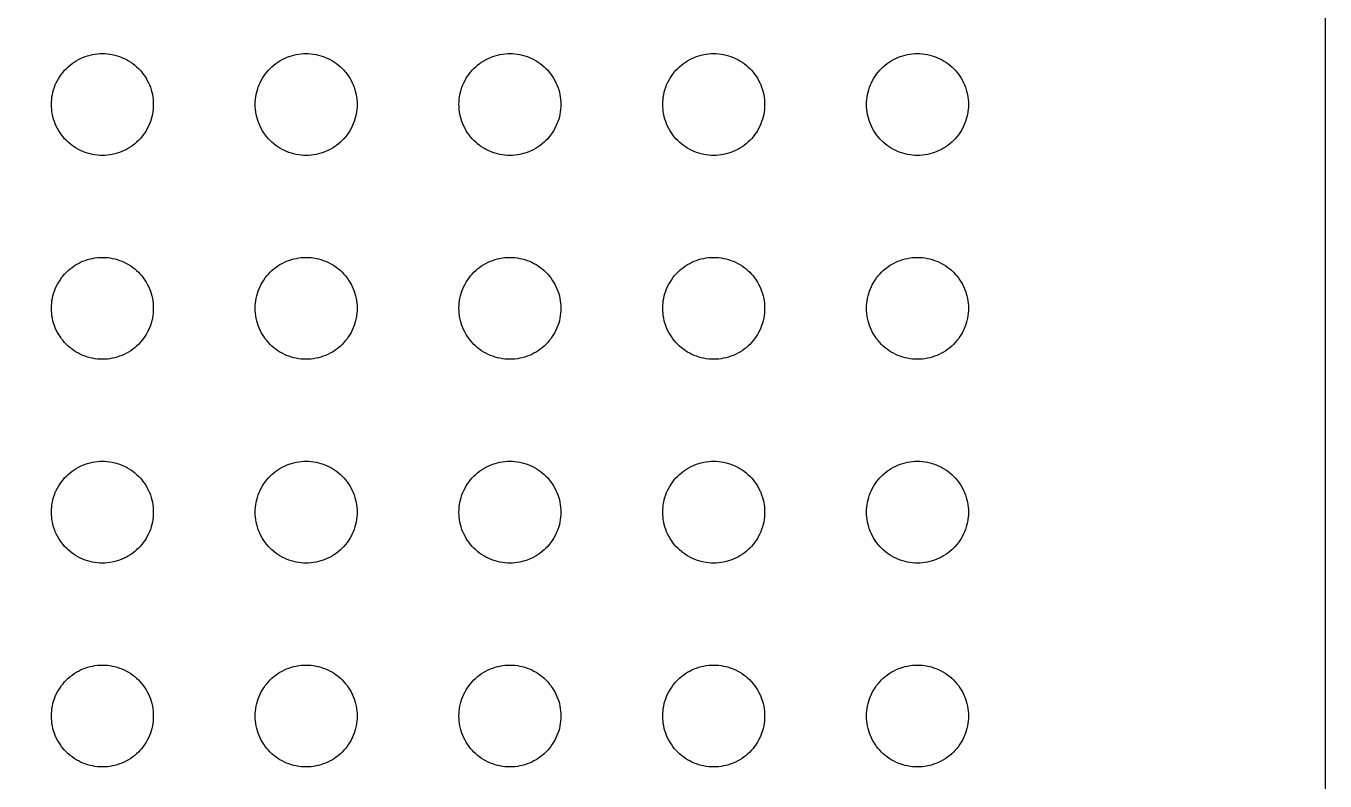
# Model space of a CAD drawing. Header units: millimetres. Extents: x 0 to 98, y 0 to 106.
# Drawn here: x 72.5 to 98, y 64.72 to 79.54 of the extents above; entities that cross this region are included whole.
import ezdxf

# ---------------------------------------------------------------- set-up
doc = ezdxf.new("R2010")
doc.units = ezdxf.units.MM
doc.layers.add('CUT', color=1, linetype='Continuous')
doc.layers.add('ENGRAVE', color=5, linetype='Continuous')

msp = doc.modelspace()

# ---------------------------------------------------------------- linework, layer by layer
at = {"layer": 'CUT'}
msp.add_lwpolyline([(4, 106), (94, 106), (94.3921, 105.9807), (94.7804, 105.9231), (95.1611, 105.8278), (95.5307, 105.6955), (95.8856, 105.5277), (96.2223, 105.3259), (96.5376, 105.092), (96.8284, 104.8284), (97.092, 104.5376), (97.3259, 104.2223), (97.5277, 103.8856), (97.6955, 103.5307), (97.8278, 103.1611), (97.9231, 102.7804), (97.9807, 102.3921), (98, 102), (98, 4)], dxfattribs=at)
at = {"layer": 'ENGRAVE'}
for points in [[(75, 78), (74.9988, 77.9509), (74.9952, 77.902), (74.9892, 77.8533), (74.9808, 77.8049), (74.97, 77.757), (74.9569, 77.7097), (74.9415, 77.6631), (74.9239, 77.6173), (74.904, 77.5724), (74.8819, 77.5286), (74.8577, 77.4859), (74.8315, 77.4444), (74.8032, 77.4043), (74.773, 77.3656), (74.741, 77.3284), (74.7071, 77.2929), (74.6716, 77.259), (74.6344, 77.227), (74.5957, 77.1968), (74.5556, 77.1685), (74.5141, 77.1423), (74.4714, 77.1181), (74.4276, 77.096), (74.3827, 77.0761), (74.3369, 77.0585), (74.2903, 77.0431), (74.243, 77.03), (74.1951, 77.0192), (74.1467, 77.0108), (74.098, 77.0048), (74.0491, 77.0012), (74, 77), (73.9509, 77.0012), (73.902, 77.0048), (73.8533, 77.0108), (73.8049, 77.0192), (73.757, 77.03), (73.7097, 77.0431), (73.6631, 77.0585), (73.6173, 77.0761), (73.5724, 77.096), (73.5286, 77.1181), (73.4859, 77.1423), (73.4444, 77.1685), (73.4043, 77.1968), (73.3656, 77.227), (73.3284, 77.259), (73.2929, 77.2929), (73.259, 77.3284), (73.227, 77.3656), (73.1968, 77.4043), (73.1685, 77.4444), (73.1423, 77.4859), (73.1181, 77.5286), (73.096, 77.5724), (73.0761, 77.6173), (73.0585, 77.6631), (73.0431, 77.7097), (73.03, 77.757), (73.0192, 77.8049), (73.0108, 77.8533), (73.0048, 77.902), (73.0012, 77.9509), (73, 78), (73.0012, 78.0491), (73.0048, 78.098), (73.0108, 78.1467), (73.0192, 78.1951), (73.03, 78.243), (73.0431, 78.2903), (73.0585, 78.3369), (73.0761, 78.3827), (73.096, 78.4276), (73.1181, 78.4714), (73.1423, 78.5141), (73.1685, 78.5556), (73.1968, 78.5957), (73.227, 78.6344), (73.259, 78.6716), (73.2929, 78.7071), (73.3284, 78.741), (73.3656, 78.773), (73.4043, 78.8032), (73.4444, 78.8315), (73.4859, 78.8577), (73.5286, 78.8819), (73.5724, 78.904), (73.6173, 78.9239), (73.6631, 78.9415), (73.7097, 78.9569), (73.757, 78.97), (73.8049, 78.9808), (73.8533, 78.9892), (73.902, 78.9952), (73.9509, 78.9988), (74, 79), (74.0491, 78.9988), (74.098, 78.9952), (74.1467, 78.9892), (74.1951, 78.9808), (74.243, 78.97), (74.2903, 78.9569), (74.3369, 78.9415), (74.3827, 78.9239), (74.4276, 78.904), (74.4714, 78.8819), (74.5141, 78.8577), (74.5556, 78.8315), (74.5957, 78.8032), (74.6344, 78.773), (74.6716, 78.741), (74.7071, 78.7071), (74.741, 78.6716), (74.773, 78.6344), (74.8032, 78.5957), (74.8315, 78.5556), (74.8577, 78.5141), (74.8819, 78.4714), (74.904, 78.4276), (74.9239, 78.3827), (74.9415, 78.3369), (74.9569, 78.2903), (74.97, 78.243), (74.9808, 78.1951), (74.9892, 78.1467), (74.9952, 78.098), (74.9988, 78.0491), (75, 78)], [(79, 78), (78.9988, 77.9509), (78.9952, 77.902), (78.9892, 77.8533), (78.9808, 77.8049), (78.97, 77.757), (78.9569, 77.7097), (78.9415, 77.6631), (78.9239, 77.6173), (78.904, 77.5724), (78.8819, 77.5286), (78.8577, 77.4859), (78.8315, 77.4444), (78.8032, 77.4043), (78.773, 77.3656), (78.741, 77.3284), (78.7071, 77.2929), (78.6716, 77.259), (78.6344, 77.227), (78.5957, 77.1968), (78.5556, 77.1685), (78.5141, 77.1423), (78.4714, 77.1181), (78.4276, 77.096), (78.3827, 77.0761), (78.3369, 77.0585), (78.2903, 77.0431), (78.243, 77.03), (78.1951, 77.0192), (78.1467, 77.0108), (78.098, 77.0048), (78.0491, 77.0012), (78, 77), (77.9509, 77.0012), (77.902, 77.0048), (77.8533, 77.0108), (77.8049, 77.0192), (77.757, 77.03), (77.7097, 77.0431), (77.6631, 77.0585), (77.6173, 77.0761), (77.5724, 77.096), (77.5286, 77.1181), (77.4859, 77.1423), (77.4444, 77.1685), (77.4043, 77.1968), (77.3656, 77.227), (77.3284, 77.259), (77.2929, 77.2929), (77.259, 77.3284), (77.227, 77.3656), (77.1968, 77.4043), (77.1685, 77.4444), (77.1423, 77.4859), (77.1181, 77.5286), (77.096, 77.5724), (77.0761, 77.6173), (77.0585, 77.6631), (77.0431, 77.7097), (77.03, 77.757), (77.0192, 77.8049), (77.0108, 77.8533), (77.0048, 77.902), (77.0012, 77.9509), (77, 78), (77.0012, 78.0491), (77.0048, 78.098), (77.0108, 78.1467), (77.0192, 78.1951), (77.03, 78.243), (77.0431, 78.2903), (77.0585, 78.3369), (77.0761, 78.3827), (77.096, 78.4276), (77.1181, 78.4714), (77.1423, 78.5141), (77.1685, 78.5556), (77.1968, 78.5957), (77.227, 78.6344), (77.259, 78.6716), (77.2929, 78.7071), (77.3284, 78.741), (77.3656, 78.773), (77.4043, 78.8032), (77.4444, 78.8315), (77.4859, 78.8577), (77.5286, 78.8819), (77.5724, 78.904), (77.6173, 78.9239), (77.6631, 78.9415), (77.7097, 78.9569), (77.757, 78.97), (77.8049, 78.9808), (77.8533, 78.9892), (77.902, 78.9952), (77.9509, 78.9988), (78, 79), (78.0491, 78.9988), (78.098, 78.9952), (78.1467, 78.9892), (78.1951, 78.9808), (78.243, 78.97), (78.2903, 78.9569), (78.3369, 78.9415), (78.3827, 78.9239), (78.4276, 78.904), (78.4714, 78.8819), (78.5141, 78.8577), (78.5556, 78.8315), (78.5957, 78.8032), (78.6344, 78.773), (78.6716, 78.741), (78.7071, 78.7071), (78.741, 78.6716), (78.773, 78.6344), (78.8032, 78.5957), (78.8315, 78.5556), (78.8577, 78.5141), (78.8819, 78.4714), (78.904, 78.4276), (78.9239, 78.3827), (78.9415, 78.3369), (78.9569, 78.2903), (78.97, 78.243), (78.9808, 78.1951), (78.9892, 78.1467), (78.9952, 78.098), (78.9988, 78.0491), (79, 78)], [(83, 78), (82.9988, 77.9509), (82.9952, 77.902), (82.9892, 77.8533), (82.9808, 77.8049), (82.97, 77.757), (82.9569, 77.7097), (82.9415, 77.6631), (82.9239, 77.6173), (82.904, 77.5724), (82.8819, 77.5286), (82.8577, 77.4859), (82.8315, 77.4444), (82.8032, 77.4043), (82.773, 77.3656), (82.741, 77.3284), (82.7071, 77.2929), (82.6716, 77.259), (82.6344, 77.227), (82.5957, 77.1968), (82.5556, 77.1685), (82.5141, 77.1423), (82.4714, 77.1181), (82.4276, 77.096), (82.3827, 77.0761), (82.3369, 77.0585), (82.2903, 77.0431), (82.243, 77.03), (82.1951, 77.0192), (82.1467, 77.0108), (82.098, 77.0048), (82.0491, 77.0012), (82, 77), (81.9509, 77.0012), (81.902, 77.0048), (81.8533, 77.0108), (81.8049, 77.0192), (81.757, 77.03), (81.7097, 77.0431), (81.6631, 77.0585), (81.6173, 77.0761), (81.5724, 77.096), (81.5286, 77.1181), (81.4859, 77.1423), (81.4444, 77.1685), (81.4043, 77.1968), (81.3656, 77.227), (81.3284, 77.259), (81.2929, 77.2929), (81.259, 77.3284), (81.227, 77.3656), (81.1968, 77.4043), (81.1685, 77.4444), (81.1423, 77.4859), (81.1181, 77.5286), (81.096, 77.5724), (81.0761, 77.6173), (81.0585, 77.6631), (81.0431, 77.7097), (81.03, 77.757), (81.0192, 77.8049), (81.0108, 77.8533), (81.0048, 77.902), (81.0012, 77.9509), (81, 78), (81.0012, 78.0491), (81.0048, 78.098), (81.0108, 78.1467), (81.0192, 78.1951), (81.03, 78.243), (81.0431, 78.2903), (81.0585, 78.3369), (81.0761, 78.3827), (81.096, 78.4276), (81.1181, 78.4714), (81.1423, 78.5141), (81.1685, 78.5556), (81.1968, 78.5957), (81.227, 78.6344), (81.259, 78.6716), (81.2929, 78.7071), (81.3284, 78.741), (81.3656, 78.773), (81.4043, 78.8032), (81.4444, 78.8315), (81.4859, 78.8577), (81.5286, 78.8819), (81.5724, 78.904), (81.6173, 78.9239), (81.6631, 78.9415), (81.7097, 78.9569), (81.757, 78.97), (81.8049, 78.9808), (81.8533, 78.9892), (81.902, 78.9952), (81.9509, 78.9988), (82, 79), (82.0491, 78.9988), (82.098, 78.9952), (82.1467, 78.9892), (82.1951, 78.9808), (82.243, 78.97), (82.2903, 78.9569), (82.3369, 78.9415), (82.3827, 78.9239), (82.4276, 78.904), (82.4714, 78.8819), (82.5141, 78.8577), (82.5556, 78.8315), (82.5957, 78.8032), (82.6344, 78.773), (82.6716, 78.741), (82.7071, 78.7071), (82.741, 78.6716), (82.773, 78.6344), (82.8032, 78.5957), (82.8315, 78.5556), (82.8577, 78.5141), (82.8819, 78.4714), (82.904, 78.4276), (82.9239, 78.3827), (82.9415, 78.3369), (82.9569, 78.2903), (82.97, 78.243), (82.9808, 78.1951), (82.9892, 78.1467), (82.9952, 78.098), (82.9988, 78.0491), (83, 78)], [(87, 78), (86.9988, 77.9509), (86.9952, 77.902), (86.9892, 77.8533), (86.9808, 77.8049), (86.97, 77.757), (86.9569, 77.7097), (86.9415, 77.6631), (86.9239, 77.6173), (86.904, 77.5724), (86.8819, 77.5286), (86.8577, 77.4859), (86.8315, 77.4444), (86.8032, 77.4043), (86.773, 77.3656), (86.741, 77.3284), (86.7071, 77.2929), (86.6716, 77.259), (86.6344, 77.227), (86.5957, 77.1968), (86.5556, 77.1685), (86.5141, 77.1423), (86.4714, 77.1181), (86.4276, 77.096), (86.3827, 77.0761), (86.3369, 77.0585), (86.2903, 77.0431), (86.243, 77.03), (86.1951, 77.0192), (86.1467, 77.0108), (86.098, 77.0048), (86.0491, 77.0012), (86, 77), (85.9509, 77.0012), (85.902, 77.0048), (85.8533, 77.0108), (85.8049, 77.0192), (85.757, 77.03), (85.7097, 77.0431), (85.6631, 77.0585), (85.6173, 77.0761), (85.5724, 77.096), (85.5286, 77.1181), (85.4859, 77.1423), (85.4444, 77.1685), (85.4043, 77.1968), (85.3656, 77.227), (85.3284, 77.259), (85.2929, 77.2929), (85.259, 77.3284), (85.227, 77.3656), (85.1968, 77.4043), (85.1685, 77.4444), (85.1423, 77.4859), (85.1181, 77.5286), (85.096, 77.5724), (85.0761, 77.6173), (85.0585, 77.6631), (85.0431, 77.7097), (85.03, 77.757), (85.0192, 77.8049), (85.0108, 77.8533), (85.0048, 77.902), (85.0012, 77.9509), (85, 78), (85.0012, 78.0491), (85.0048, 78.098), (85.0108, 78.1467), (85.0192, 78.1951), (85.03, 78.243), (85.0431, 78.2903), (85.0585, 78.3369), (85.0761, 78.3827), (85.096, 78.4276), (85.1181, 78.4714), (85.1423, 78.5141), (85.1685, 78.5556), (85.1968, 78.5957), (85.227, 78.6344), (85.259, 78.6716), (85.2929, 78.7071), (85.3284, 78.741), (85.3656, 78.773), (85.4043, 78.8032), (85.4444, 78.8315), (85.4859, 78.8577), (85.5286, 78.8819), (85.5724, 78.904), (85.6173, 78.9239), (85.6631, 78.9415), (85.7097, 78.9569), (85.757, 78.97), (85.8049, 78.9808), (85.8533, 78.9892), (85.902, 78.9952), (85.9509, 78.9988), (86, 79), (86.0491, 78.9988), (86.098, 78.9952), (86.1467, 78.9892), (86.1951, 78.9808), (86.243, 78.97), (86.2903, 78.9569), (86.3369, 78.9415), (86.3827, 78.9239), (86.4276, 78.904), (86.4714, 78.8819), (86.5141, 78.8577), (86.5556, 78.8315), (86.5957, 78.8032), (86.6344, 78.773), (86.6716, 78.741), (86.7071, 78.7071), (86.741, 78.6716), (86.773, 78.6344), (86.8032, 78.5957), (86.8315, 78.5556), (86.8577, 78.5141), (86.8819, 78.4714), (86.904, 78.4276), (86.9239, 78.3827), (86.9415, 78.3369), (86.9569, 78.2903), (86.97, 78.243), (86.9808, 78.1951), (86.9892, 78.1467), (86.9952, 78.098), (86.9988, 78.0491), (87, 78)], [(91, 78), (90.9988, 77.9509), (90.9952, 77.902), (90.9892, 77.8533), (90.9808, 77.8049), (90.97, 77.757), (90.9569, 77.7097), (90.9415, 77.6631), (90.9239, 77.6173), (90.904, 77.5724), (90.8819, 77.5286), (90.8577, 77.4859), (90.8315, 77.4444), (90.8032, 77.4043), (90.773, 77.3656), (90.741, 77.3284), (90.7071, 77.2929), (90.6716, 77.259), (90.6344, 77.227), (90.5957, 77.1968), (90.5556, 77.1685), (90.5141, 77.1423), (90.4714, 77.1181), (90.4276, 77.096), (90.3827, 77.0761), (90.3369, 77.0585), (90.2903, 77.0431), (90.243, 77.03), (90.1951, 77.0192), (90.1467, 77.0108), (90.098, 77.0048), (90.0491, 77.0012), (90, 77), (89.9509, 77.0012), (89.902, 77.0048), (89.8533, 77.0108), (89.8049, 77.0192), (89.757, 77.03), (89.7097, 77.0431), (89.6631, 77.0585), (89.6173, 77.0761), (89.5724, 77.096), (89.5286, 77.1181), (89.4859, 77.1423), (89.4444, 77.1685), (89.4043, 77.1968), (89.3656, 77.227), (89.3284, 77.259), (89.2929, 77.2929), (89.259, 77.3284), (89.227, 77.3656), (89.1968, 77.4043), (89.1685, 77.4444), (89.1423, 77.4859), (89.1181, 77.5286), (89.096, 77.5724), (89.0761, 77.6173), (89.0585, 77.6631), (89.0431, 77.7097), (89.03, 77.757), (89.0192, 77.8049), (89.0108, 77.8533), (89.0048, 77.902), (89.0012, 77.9509), (89, 78), (89.0012, 78.0491), (89.0048, 78.098), (89.0108, 78.1467), (89.0192, 78.1951), (89.03, 78.243), (89.0431, 78.2903), (89.0585, 78.3369), (89.0761, 78.3827), (89.096, 78.4276), (89.1181, 78.4714), (89.1423, 78.5141), (89.1685, 78.5556), (89.1968, 78.5957), (89.227, 78.6344), (89.259, 78.6716), (89.2929, 78.7071), (89.3284, 78.741), (89.3656, 78.773), (89.4043, 78.8032), (89.4444, 78.8315), (89.4859, 78.8577), (89.5286, 78.8819), (89.5724, 78.904), (89.6173, 78.9239), (89.6631, 78.9415), (89.7097, 78.9569), (89.757, 78.97), (89.8049, 78.9808), (89.8533, 78.9892), (89.902, 78.9952), (89.9509, 78.9988), (90, 79), (90.0491, 78.9988), (90.098, 78.9952), (90.1467, 78.9892), (90.1951, 78.9808), (90.243, 78.97), (90.2903, 78.9569), (90.3369, 78.9415), (90.3827, 78.9239), (90.4276, 78.904), (90.4714, 78.8819), (90.5141, 78.8577), (90.5556, 78.8315), (90.5957, 78.8032), (90.6344, 78.773), (90.6716, 78.741), (90.7071, 78.7071), (90.741, 78.6716), (90.773, 78.6344), (90.8032, 78.5957), (90.8315, 78.5556), (90.8577, 78.5141), (90.8819, 78.4714), (90.904, 78.4276), (90.9239, 78.3827), (90.9415, 78.3369), (90.9569, 78.2903), (90.97, 78.243), (90.9808, 78.1951), (90.9892, 78.1467), (90.9952, 78.098), (90.9988, 78.0491), (91, 78)], [(75, 74), (74.9988, 73.9509), (74.9952, 73.902), (74.9892, 73.8533), (74.9808, 73.8049), (74.97, 73.757), (74.9569, 73.7097), (74.9415, 73.6631), (74.9239, 73.6173), (74.904, 73.5724), (74.8819, 73.5286), (74.8577, 73.4859), (74.8315, 73.4444), (74.8032, 73.4043), (74.773, 73.3656), (74.741, 73.3284), (74.7071, 73.2929), (74.6716, 73.259), (74.6344, 73.227), (74.5957, 73.1968), (74.5556, 73.1685), (74.5141, 73.1423), (74.4714, 73.1181), (74.4276, 73.096), (74.3827, 73.0761), (74.3369, 73.0585), (74.2903, 73.0431), (74.243, 73.03), (74.1951, 73.0192), (74.1467, 73.0108), (74.098, 73.0048), (74.0491, 73.0012), (74, 73), (73.9509, 73.0012), (73.902, 73.0048), (73.8533, 73.0108), (73.8049, 73.0192), (73.757, 73.03), (73.7097, 73.0431), (73.6631, 73.0585), (73.6173, 73.0761), (73.5724, 73.096), (73.5286, 73.1181), (73.4859, 73.1423), (73.4444, 73.1685), (73.4043, 73.1968), (73.3656, 73.227), (73.3284, 73.259), (73.2929, 73.2929), (73.259, 73.3284), (73.227, 73.3656), (73.1968, 73.4043), (73.1685, 73.4444), (73.1423, 73.4859), (73.1181, 73.5286), (73.096, 73.5724), (73.0761, 73.6173), (73.0585, 73.6631), (73.0431, 73.7097), (73.03, 73.757), (73.0192, 73.8049), (73.0108, 73.8533), (73.0048, 73.902), (73.0012, 73.9509), (73, 74), (73.0012, 74.0491), (73.0048, 74.098), (73.0108, 74.1467), (73.0192, 74.1951), (73.03, 74.243), (73.0431, 74.2903), (73.0585, 74.3369), (73.0761, 74.3827), (73.096, 74.4276), (73.1181, 74.4714), (73.1423, 74.5141), (73.1685, 74.5556), (73.1968, 74.5957), (73.227, 74.6344), (73.259, 74.6716), (73.2929, 74.7071), (73.3284, 74.741), (73.3656, 74.773), (73.4043, 74.8032), (73.4444, 74.8315), (73.4859, 74.8577), (73.5286, 74.8819), (73.5724, 74.904), (73.6173, 74.9239), (73.6631, 74.9415), (73.7097, 74.9569), (73.757, 74.97), (73.8049, 74.9808), (73.8533, 74.9892), (73.902, 74.9952), (73.9509, 74.9988), (74, 75), (74.0491, 74.9988), (74.098, 74.9952), (74.1467, 74.9892), (74.1951, 74.9808), (74.243, 74.97), (74.2903, 74.9569), (74.3369, 74.9415), (74.3827, 74.9239), (74.4276, 74.904), (74.4714, 74.8819), (74.5141, 74.8577), (74.5556, 74.8315), (74.5957, 74.8032), (74.6344, 74.773), (74.6716, 74.741), (74.7071, 74.7071), (74.741, 74.6716), (74.773, 74.6344), (74.8032, 74.5957), (74.8315, 74.5556), (74.8577, 74.5141), (74.8819, 74.4714), (74.904, 74.4276), (74.9239, 74.3827), (74.9415, 74.3369), (74.9569, 74.2903), (74.97, 74.243), (74.9808, 74.1951), (74.9892, 74.1467), (74.9952, 74.098), (74.9988, 74.0491), (75, 74)], [(79, 74), (78.9988, 73.9509), (78.9952, 73.902), (78.9892, 73.8533), (78.9808, 73.8049), (78.97, 73.757), (78.9569, 73.7097), (78.9415, 73.6631), (78.9239, 73.6173), (78.904, 73.5724), (78.8819, 73.5286), (78.8577, 73.4859), (78.8315, 73.4444), (78.8032, 73.4043), (78.773, 73.3656), (78.741, 73.3284), (78.7071, 73.2929), (78.6716, 73.259), (78.6344, 73.227), (78.5957, 73.1968), (78.5556, 73.1685), (78.5141, 73.1423), (78.4714, 73.1181), (78.4276, 73.096), (78.3827, 73.0761), (78.3369, 73.0585), (78.2903, 73.0431), (78.243, 73.03), (78.1951, 73.0192), (78.1467, 73.0108), (78.098, 73.0048), (78.0491, 73.0012), (78, 73), (77.9509, 73.0012), (77.902, 73.0048), (77.8533, 73.0108), (77.8049, 73.0192), (77.757, 73.03), (77.7097, 73.0431), (77.6631, 73.0585), (77.6173, 73.0761), (77.5724, 73.096), (77.5286, 73.1181), (77.4859, 73.1423), (77.4444, 73.1685), (77.4043, 73.1968), (77.3656, 73.227), (77.3284, 73.259), (77.2929, 73.2929), (77.259, 73.3284), (77.227, 73.3656), (77.1968, 73.4043), (77.1685, 73.4444), (77.1423, 73.4859), (77.1181, 73.5286), (77.096, 73.5724), (77.0761, 73.6173), (77.0585, 73.6631), (77.0431, 73.7097), (77.03, 73.757), (77.0192, 73.8049), (77.0108, 73.8533), (77.0048, 73.902), (77.0012, 73.9509), (77, 74), (77.0012, 74.0491), (77.0048, 74.098), (77.0108, 74.1467), (77.0192, 74.1951), (77.03, 74.243), (77.0431, 74.2903), (77.0585, 74.3369), (77.0761, 74.3827), (77.096, 74.4276), (77.1181, 74.4714), (77.1423, 74.5141), (77.1685, 74.5556), (77.1968, 74.5957), (77.227, 74.6344), (77.259, 74.6716), (77.2929, 74.7071), (77.3284, 74.741), (77.3656, 74.773), (77.4043, 74.8032), (77.4444, 74.8315), (77.4859, 74.8577), (77.5286, 74.8819), (77.5724, 74.904), (77.6173, 74.9239), (77.6631, 74.9415), (77.7097, 74.9569), (77.757, 74.97), (77.8049, 74.9808), (77.8533, 74.9892), (77.902, 74.9952), (77.9509, 74.9988), (78, 75), (78.0491, 74.9988), (78.098, 74.9952), (78.1467, 74.9892), (78.1951, 74.9808), (78.243, 74.97), (78.2903, 74.9569), (78.3369, 74.9415), (78.3827, 74.9239), (78.4276, 74.904), (78.4714, 74.8819), (78.5141, 74.8577), (78.5556, 74.8315), (78.5957, 74.8032), (78.6344, 74.773), (78.6716, 74.741), (78.7071, 74.7071), (78.741, 74.6716), (78.773, 74.6344), (78.8032, 74.5957), (78.8315, 74.5556), (78.8577, 74.5141), (78.8819, 74.4714), (78.904, 74.4276), (78.9239, 74.3827), (78.9415, 74.3369), (78.9569, 74.2903), (78.97, 74.243), (78.9808, 74.1951), (78.9892, 74.1467), (78.9952, 74.098), (78.9988, 74.0491), (79, 74)], [(83, 74), (82.9988, 73.9509), (82.9952, 73.902), (82.9892, 73.8533), (82.9808, 73.8049), (82.97, 73.757), (82.9569, 73.7097), (82.9415, 73.6631), (82.9239, 73.6173), (82.904, 73.5724), (82.8819, 73.5286), (82.8577, 73.4859), (82.8315, 73.4444), (82.8032, 73.4043), (82.773, 73.3656), (82.741, 73.3284), (82.7071, 73.2929), (82.6716, 73.259), (82.6344, 73.227), (82.5957, 73.1968), (82.5556, 73.1685), (82.5141, 73.1423), (82.4714, 73.1181), (82.4276, 73.096), (82.3827, 73.0761), (82.3369, 73.0585), (82.2903, 73.0431), (82.243, 73.03), (82.1951, 73.0192), (82.1467, 73.0108), (82.098, 73.0048), (82.0491, 73.0012), (82, 73), (81.9509, 73.0012), (81.902, 73.0048), (81.8533, 73.0108), (81.8049, 73.0192), (81.757, 73.03), (81.7097, 73.0431), (81.6631, 73.0585), (81.6173, 73.0761), (81.5724, 73.096), (81.5286, 73.1181), (81.4859, 73.1423), (81.4444, 73.1685), (81.4043, 73.1968), (81.3656, 73.227), (81.3284, 73.259), (81.2929, 73.2929), (81.259, 73.3284), (81.227, 73.3656), (81.1968, 73.4043), (81.1685, 73.4444), (81.1423, 73.4859), (81.1181, 73.5286), (81.096, 73.5724), (81.0761, 73.6173), (81.0585, 73.6631), (81.0431, 73.7097), (81.03, 73.757), (81.0192, 73.8049), (81.0108, 73.8533), (81.0048, 73.902), (81.0012, 73.9509), (81, 74), (81.0012, 74.0491), (81.0048, 74.098), (81.0108, 74.1467), (81.0192, 74.1951), (81.03, 74.243), (81.0431, 74.2903), (81.0585, 74.3369), (81.0761, 74.3827), (81.096, 74.4276), (81.1181, 74.4714), (81.1423, 74.5141), (81.1685, 74.5556), (81.1968, 74.5957), (81.227, 74.6344), (81.259, 74.6716), (81.2929, 74.7071), (81.3284, 74.741), (81.3656, 74.773), (81.4043, 74.8032), (81.4444, 74.8315), (81.4859, 74.8577), (81.5286, 74.8819), (81.5724, 74.904), (81.6173, 74.9239), (81.6631, 74.9415), (81.7097, 74.9569), (81.757, 74.97), (81.8049, 74.9808), (81.8533, 74.9892), (81.902, 74.9952), (81.9509, 74.9988), (82, 75), (82.0491, 74.9988), (82.098, 74.9952), (82.1467, 74.9892), (82.1951, 74.9808), (82.243, 74.97), (82.2903, 74.9569), (82.3369, 74.9415), (82.3827, 74.9239), (82.4276, 74.904), (82.4714, 74.8819), (82.5141, 74.8577), (82.5556, 74.8315), (82.5957, 74.8032), (82.6344, 74.773), (82.6716, 74.741), (82.7071, 74.7071), (82.741, 74.6716), (82.773, 74.6344), (82.8032, 74.5957), (82.8315, 74.5556), (82.8577, 74.5141), (82.8819, 74.4714), (82.904, 74.4276), (82.9239, 74.3827), (82.9415, 74.3369), (82.9569, 74.2903), (82.97, 74.243), (82.9808, 74.1951), (82.9892, 74.1467), (82.9952, 74.098), (82.9988, 74.0491), (83, 74)], [(87, 74), (86.9988, 73.9509), (86.9952, 73.902), (86.9892, 73.8533), (86.9808, 73.8049), (86.97, 73.757), (86.9569, 73.7097), (86.9415, 73.6631), (86.9239, 73.6173), (86.904, 73.5724), (86.8819, 73.5286), (86.8577, 73.4859), (86.8315, 73.4444), (86.8032, 73.4043), (86.773, 73.3656), (86.741, 73.3284), (86.7071, 73.2929), (86.6716, 73.259), (86.6344, 73.227), (86.5957, 73.1968), (86.5556, 73.1685), (86.5141, 73.1423), (86.4714, 73.1181), (86.4276, 73.096), (86.3827, 73.0761), (86.3369, 73.0585), (86.2903, 73.0431), (86.243, 73.03), (86.1951, 73.0192), (86.1467, 73.0108), (86.098, 73.0048), (86.0491, 73.0012), (86, 73), (85.9509, 73.0012), (85.902, 73.0048), (85.8533, 73.0108), (85.8049, 73.0192), (85.757, 73.03), (85.7097, 73.0431), (85.6631, 73.0585), (85.6173, 73.0761), (85.5724, 73.096), (85.5286, 73.1181), (85.4859, 73.1423), (85.4444, 73.1685), (85.4043, 73.1968), (85.3656, 73.227), (85.3284, 73.259), (85.2929, 73.2929), (85.259, 73.3284), (85.227, 73.3656), (85.1968, 73.4043), (85.1685, 73.4444), (85.1423, 73.4859), (85.1181, 73.5286), (85.096, 73.5724), (85.0761, 73.6173), (85.0585, 73.6631), (85.0431, 73.7097), (85.03, 73.757), (85.0192, 73.8049), (85.0108, 73.8533), (85.0048, 73.902), (85.0012, 73.9509), (85, 74), (85.0012, 74.0491), (85.0048, 74.098), (85.0108, 74.1467), (85.0192, 74.1951), (85.03, 74.243), (85.0431, 74.2903), (85.0585, 74.3369), (85.0761, 74.3827), (85.096, 74.4276), (85.1181, 74.4714), (85.1423, 74.5141), (85.1685, 74.5556), (85.1968, 74.5957), (85.227, 74.6344), (85.259, 74.6716), (85.2929, 74.7071), (85.3284, 74.741), (85.3656, 74.773), (85.4043, 74.8032), (85.4444, 74.8315), (85.4859, 74.8577), (85.5286, 74.8819), (85.5724, 74.904), (85.6173, 74.9239), (85.6631, 74.9415), (85.7097, 74.9569), (85.757, 74.97), (85.8049, 74.9808), (85.8533, 74.9892), (85.902, 74.9952), (85.9509, 74.9988), (86, 75), (86.0491, 74.9988), (86.098, 74.9952), (86.1467, 74.9892), (86.1951, 74.9808), (86.243, 74.97), (86.2903, 74.9569), (86.3369, 74.9415), (86.3827, 74.9239), (86.4276, 74.904), (86.4714, 74.8819), (86.5141, 74.8577), (86.5556, 74.8315), (86.5957, 74.8032), (86.6344, 74.773), (86.6716, 74.741), (86.7071, 74.7071), (86.741, 74.6716), (86.773, 74.6344), (86.8032, 74.5957), (86.8315, 74.5556), (86.8577, 74.5141), (86.8819, 74.4714), (86.904, 74.4276), (86.9239, 74.3827), (86.9415, 74.3369), (86.9569, 74.2903), (86.97, 74.243), (86.9808, 74.1951), (86.9892, 74.1467), (86.9952, 74.098), (86.9988, 74.0491), (87, 74)], [(91, 74), (90.9988, 73.9509), (90.9952, 73.902), (90.9892, 73.8533), (90.9808, 73.8049), (90.97, 73.757), (90.9569, 73.7097), (90.9415, 73.6631), (90.9239, 73.6173), (90.904, 73.5724), (90.8819, 73.5286), (90.8577, 73.4859), (90.8315, 73.4444), (90.8032, 73.4043), (90.773, 73.3656), (90.741, 73.3284), (90.7071, 73.2929), (90.6716, 73.259), (90.6344, 73.227), (90.5957, 73.1968), (90.5556, 73.1685), (90.5141, 73.1423), (90.4714, 73.1181), (90.4276, 73.096), (90.3827, 73.0761), (90.3369, 73.0585), (90.2903, 73.0431), (90.243, 73.03), (90.1951, 73.0192), (90.1467, 73.0108), (90.098, 73.0048), (90.0491, 73.0012), (90, 73), (89.9509, 73.0012), (89.902, 73.0048), (89.8533, 73.0108), (89.8049, 73.0192), (89.757, 73.03), (89.7097, 73.0431), (89.6631, 73.0585), (89.6173, 73.0761), (89.5724, 73.096), (89.5286, 73.1181), (89.4859, 73.1423), (89.4444, 73.1685), (89.4043, 73.1968), (89.3656, 73.227), (89.3284, 73.259), (89.2929, 73.2929), (89.259, 73.3284), (89.227, 73.3656), (89.1968, 73.4043), (89.1685, 73.4444), (89.1423, 73.4859), (89.1181, 73.5286), (89.096, 73.5724), (89.0761, 73.6173), (89.0585, 73.6631), (89.0431, 73.7097), (89.03, 73.757), (89.0192, 73.8049), (89.0108, 73.8533), (89.0048, 73.902), (89.0012, 73.9509), (89, 74), (89.0012, 74.0491), (89.0048, 74.098), (89.0108, 74.1467), (89.0192, 74.1951), (89.03, 74.243), (89.0431, 74.2903), (89.0585, 74.3369), (89.0761, 74.3827), (89.096, 74.4276), (89.1181, 74.4714), (89.1423, 74.5141), (89.1685, 74.5556), (89.1968, 74.5957), (89.227, 74.6344), (89.259, 74.6716), (89.2929, 74.7071), (89.3284, 74.741), (89.3656, 74.773), (89.4043, 74.8032), (89.4444, 74.8315), (89.4859, 74.8577), (89.5286, 74.8819), (89.5724, 74.904), (89.6173, 74.9239), (89.6631, 74.9415), (89.7097, 74.9569), (89.757, 74.97), (89.8049, 74.9808), (89.8533, 74.9892), (89.902, 74.9952), (89.9509, 74.9988), (90, 75), (90.0491, 74.9988), (90.098, 74.9952), (90.1467, 74.9892), (90.1951, 74.9808), (90.243, 74.97), (90.2903, 74.9569), (90.3369, 74.9415), (90.3827, 74.9239), (90.4276, 74.904), (90.4714, 74.8819), (90.5141, 74.8577), (90.5556, 74.8315), (90.5957, 74.8032), (90.6344, 74.773), (90.6716, 74.741), (90.7071, 74.7071), (90.741, 74.6716), (90.773, 74.6344), (90.8032, 74.5957), (90.8315, 74.5556), (90.8577, 74.5141), (90.8819, 74.4714), (90.904, 74.4276), (90.9239, 74.3827), (90.9415, 74.3369), (90.9569, 74.2903), (90.97, 74.243), (90.9808, 74.1951), (90.9892, 74.1467), (90.9952, 74.098), (90.9988, 74.0491), (91, 74)], [(75, 70), (74.9988, 69.9509), (74.9952, 69.902), (74.9892, 69.8533), (74.9808, 69.8049), (74.97, 69.757), (74.9569, 69.7097), (74.9415, 69.6631), (74.9239, 69.6173), (74.904, 69.5724), (74.8819, 69.5286), (74.8577, 69.4859), (74.8315, 69.4444), (74.8032, 69.4043), (74.773, 69.3656), (74.741, 69.3284), (74.7071, 69.2929), (74.6716, 69.259), (74.6344, 69.227), (74.5957, 69.1968), (74.5556, 69.1685), (74.5141, 69.1423), (74.4714, 69.1181), (74.4276, 69.096), (74.3827, 69.0761), (74.3369, 69.0585), (74.2903, 69.0431), (74.243, 69.03), (74.1951, 69.0192), (74.1467, 69.0108), (74.098, 69.0048), (74.0491, 69.0012), (74, 69), (73.9509, 69.0012), (73.902, 69.0048), (73.8533, 69.0108), (73.8049, 69.0192), (73.757, 69.03), (73.7097, 69.0431), (73.6631, 69.0585), (73.6173, 69.0761), (73.5724, 69.096), (73.5286, 69.1181), (73.4859, 69.1423), (73.4444, 69.1685), (73.4043, 69.1968), (73.3656, 69.227), (73.3284, 69.259), (73.2929, 69.2929), (73.259, 69.3284), (73.227, 69.3656), (73.1968, 69.4043), (73.1685, 69.4444), (73.1423, 69.4859), (73.1181, 69.5286), (73.096, 69.5724), (73.0761, 69.6173), (73.0585, 69.6631), (73.0431, 69.7097), (73.03, 69.757), (73.0192, 69.8049), (73.0108, 69.8533), (73.0048, 69.902), (73.0012, 69.9509), (73, 70), (73.0012, 70.0491), (73.0048, 70.098), (73.0108, 70.1467), (73.0192, 70.1951), (73.03, 70.243), (73.0431, 70.2903), (73.0585, 70.3369), (73.0761, 70.3827), (73.096, 70.4276), (73.1181, 70.4714), (73.1423, 70.5141), (73.1685, 70.5556), (73.1968, 70.5957), (73.227, 70.6344), (73.259, 70.6716), (73.2929, 70.7071), (73.3284, 70.741), (73.3656, 70.773), (73.4043, 70.8032), (73.4444, 70.8315), (73.4859, 70.8577), (73.5286, 70.8819), (73.5724, 70.904), (73.6173, 70.9239), (73.6631, 70.9415), (73.7097, 70.9569), (73.757, 70.97), (73.8049, 70.9808), (73.8533, 70.9892), (73.902, 70.9952), (73.9509, 70.9988), (74, 71), (74.0491, 70.9988), (74.098, 70.9952), (74.1467, 70.9892), (74.1951, 70.9808), (74.243, 70.97), (74.2903, 70.9569), (74.3369, 70.9415), (74.3827, 70.9239), (74.4276, 70.904), (74.4714, 70.8819), (74.5141, 70.8577), (74.5556, 70.8315), (74.5957, 70.8032), (74.6344, 70.773), (74.6716, 70.741), (74.7071, 70.7071), (74.741, 70.6716), (74.773, 70.6344), (74.8032, 70.5957), (74.8315, 70.5556), (74.8577, 70.5141), (74.8819, 70.4714), (74.904, 70.4276), (74.9239, 70.3827), (74.9415, 70.3369), (74.9569, 70.2903), (74.97, 70.243), (74.9808, 70.1951), (74.9892, 70.1467), (74.9952, 70.098), (74.9988, 70.0491), (75, 70)], [(79, 70), (78.9988, 69.9509), (78.9952, 69.902), (78.9892, 69.8533), (78.9808, 69.8049), (78.97, 69.757), (78.9569, 69.7097), (78.9415, 69.6631), (78.9239, 69.6173), (78.904, 69.5724), (78.8819, 69.5286), (78.8577, 69.4859), (78.8315, 69.4444), (78.8032, 69.4043), (78.773, 69.3656), (78.741, 69.3284), (78.7071, 69.2929), (78.6716, 69.259), (78.6344, 69.227), (78.5957, 69.1968), (78.5556, 69.1685), (78.5141, 69.1423), (78.4714, 69.1181), (78.4276, 69.096), (78.3827, 69.0761), (78.3369, 69.0585), (78.2903, 69.0431), (78.243, 69.03), (78.1951, 69.0192), (78.1467, 69.0108), (78.098, 69.0048), (78.0491, 69.0012), (78, 69), (77.9509, 69.0012), (77.902, 69.0048), (77.8533, 69.0108), (77.8049, 69.0192), (77.757, 69.03), (77.7097, 69.0431), (77.6631, 69.0585), (77.6173, 69.0761), (77.5724, 69.096), (77.5286, 69.1181), (77.4859, 69.1423), (77.4444, 69.1685), (77.4043, 69.1968), (77.3656, 69.227), (77.3284, 69.259), (77.2929, 69.2929), (77.259, 69.3284), (77.227, 69.3656), (77.1968, 69.4043), (77.1685, 69.4444), (77.1423, 69.4859), (77.1181, 69.5286), (77.096, 69.5724), (77.0761, 69.6173), (77.0585, 69.6631), (77.0431, 69.7097), (77.03, 69.757), (77.0192, 69.8049), (77.0108, 69.8533), (77.0048, 69.902), (77.0012, 69.9509), (77, 70), (77.0012, 70.0491), (77.0048, 70.098), (77.0108, 70.1467), (77.0192, 70.1951), (77.03, 70.243), (77.0431, 70.2903), (77.0585, 70.3369), (77.0761, 70.3827), (77.096, 70.4276), (77.1181, 70.4714), (77.1423, 70.5141), (77.1685, 70.5556), (77.1968, 70.5957), (77.227, 70.6344), (77.259, 70.6716), (77.2929, 70.7071), (77.3284, 70.741), (77.3656, 70.773), (77.4043, 70.8032), (77.4444, 70.8315), (77.4859, 70.8577), (77.5286, 70.8819), (77.5724, 70.904), (77.6173, 70.9239), (77.6631, 70.9415), (77.7097, 70.9569), (77.757, 70.97), (77.8049, 70.9808), (77.8533, 70.9892), (77.902, 70.9952), (77.9509, 70.9988), (78, 71), (78.0491, 70.9988), (78.098, 70.9952), (78.1467, 70.9892), (78.1951, 70.9808), (78.243, 70.97), (78.2903, 70.9569), (78.3369, 70.9415), (78.3827, 70.9239), (78.4276, 70.904), (78.4714, 70.8819), (78.5141, 70.8577), (78.5556, 70.8315), (78.5957, 70.8032), (78.6344, 70.773), (78.6716, 70.741), (78.7071, 70.7071), (78.741, 70.6716), (78.773, 70.6344), (78.8032, 70.5957), (78.8315, 70.5556), (78.8577, 70.5141), (78.8819, 70.4714), (78.904, 70.4276), (78.9239, 70.3827), (78.9415, 70.3369), (78.9569, 70.2903), (78.97, 70.243), (78.9808, 70.1951), (78.9892, 70.1467), (78.9952, 70.098), (78.9988, 70.0491), (79, 70)], [(83, 70), (82.9988, 69.9509), (82.9952, 69.902), (82.9892, 69.8533), (82.9808, 69.8049), (82.97, 69.757), (82.9569, 69.7097), (82.9415, 69.6631), (82.9239, 69.6173), (82.904, 69.5724), (82.8819, 69.5286), (82.8577, 69.4859), (82.8315, 69.4444), (82.8032, 69.4043), (82.773, 69.3656), (82.741, 69.3284), (82.7071, 69.2929), (82.6716, 69.259), (82.6344, 69.227), (82.5957, 69.1968), (82.5556, 69.1685), (82.5141, 69.1423), (82.4714, 69.1181), (82.4276, 69.096), (82.3827, 69.0761), (82.3369, 69.0585), (82.2903, 69.0431), (82.243, 69.03), (82.1951, 69.0192), (82.1467, 69.0108), (82.098, 69.0048), (82.0491, 69.0012), (82, 69), (81.9509, 69.0012), (81.902, 69.0048), (81.8533, 69.0108), (81.8049, 69.0192), (81.757, 69.03), (81.7097, 69.0431), (81.6631, 69.0585), (81.6173, 69.0761), (81.5724, 69.096), (81.5286, 69.1181), (81.4859, 69.1423), (81.4444, 69.1685), (81.4043, 69.1968), (81.3656, 69.227), (81.3284, 69.259), (81.2929, 69.2929), (81.259, 69.3284), (81.227, 69.3656), (81.1968, 69.4043), (81.1685, 69.4444), (81.1423, 69.4859), (81.1181, 69.5286), (81.096, 69.5724), (81.0761, 69.6173), (81.0585, 69.6631), (81.0431, 69.7097), (81.03, 69.757), (81.0192, 69.8049), (81.0108, 69.8533), (81.0048, 69.902), (81.0012, 69.9509), (81, 70), (81.0012, 70.0491), (81.0048, 70.098), (81.0108, 70.1467), (81.0192, 70.1951), (81.03, 70.243), (81.0431, 70.2903), (81.0585, 70.3369), (81.0761, 70.3827), (81.096, 70.4276), (81.1181, 70.4714), (81.1423, 70.5141), (81.1685, 70.5556), (81.1968, 70.5957), (81.227, 70.6344), (81.259, 70.6716), (81.2929, 70.7071), (81.3284, 70.741), (81.3656, 70.773), (81.4043, 70.8032), (81.4444, 70.8315), (81.4859, 70.8577), (81.5286, 70.8819), (81.5724, 70.904), (81.6173, 70.9239), (81.6631, 70.9415), (81.7097, 70.9569), (81.757, 70.97), (81.8049, 70.9808), (81.8533, 70.9892), (81.902, 70.9952), (81.9509, 70.9988), (82, 71), (82.0491, 70.9988), (82.098, 70.9952), (82.1467, 70.9892), (82.1951, 70.9808), (82.243, 70.97), (82.2903, 70.9569), (82.3369, 70.9415), (82.3827, 70.9239), (82.4276, 70.904), (82.4714, 70.8819), (82.5141, 70.8577), (82.5556, 70.8315), (82.5957, 70.8032), (82.6344, 70.773), (82.6716, 70.741), (82.7071, 70.7071), (82.741, 70.6716), (82.773, 70.6344), (82.8032, 70.5957), (82.8315, 70.5556), (82.8577, 70.5141), (82.8819, 70.4714), (82.904, 70.4276), (82.9239, 70.3827), (82.9415, 70.3369), (82.9569, 70.2903), (82.97, 70.243), (82.9808, 70.1951), (82.9892, 70.1467), (82.9952, 70.098), (82.9988, 70.0491), (83, 70)], [(87, 70), (86.9988, 69.9509), (86.9952, 69.902), (86.9892, 69.8533), (86.9808, 69.8049), (86.97, 69.757), (86.9569, 69.7097), (86.9415, 69.6631), (86.9239, 69.6173), (86.904, 69.5724), (86.8819, 69.5286), (86.8577, 69.4859), (86.8315, 69.4444), (86.8032, 69.4043), (86.773, 69.3656), (86.741, 69.3284), (86.7071, 69.2929), (86.6716, 69.259), (86.6344, 69.227), (86.5957, 69.1968), (86.5556, 69.1685), (86.5141, 69.1423), (86.4714, 69.1181), (86.4276, 69.096), (86.3827, 69.0761), (86.3369, 69.0585), (86.2903, 69.0431), (86.243, 69.03), (86.1951, 69.0192), (86.1467, 69.0108), (86.098, 69.0048), (86.0491, 69.0012), (86, 69), (85.9509, 69.0012), (85.902, 69.0048), (85.8533, 69.0108), (85.8049, 69.0192), (85.757, 69.03), (85.7097, 69.0431), (85.6631, 69.0585), (85.6173, 69.0761), (85.5724, 69.096), (85.5286, 69.1181), (85.4859, 69.1423), (85.4444, 69.1685), (85.4043, 69.1968), (85.3656, 69.227), (85.3284, 69.259), (85.2929, 69.2929), (85.259, 69.3284), (85.227, 69.3656), (85.1968, 69.4043), (85.1685, 69.4444), (85.1423, 69.4859), (85.1181, 69.5286), (85.096, 69.5724), (85.0761, 69.6173), (85.0585, 69.6631), (85.0431, 69.7097), (85.03, 69.757), (85.0192, 69.8049), (85.0108, 69.8533), (85.0048, 69.902), (85.0012, 69.9509), (85, 70), (85.0012, 70.0491), (85.0048, 70.098), (85.0108, 70.1467), (85.0192, 70.1951), (85.03, 70.243), (85.0431, 70.2903), (85.0585, 70.3369), (85.0761, 70.3827), (85.096, 70.4276), (85.1181, 70.4714), (85.1423, 70.5141), (85.1685, 70.5556), (85.1968, 70.5957), (85.227, 70.6344), (85.259, 70.6716), (85.2929, 70.7071), (85.3284, 70.741), (85.3656, 70.773), (85.4043, 70.8032), (85.4444, 70.8315), (85.4859, 70.8577), (85.5286, 70.8819), (85.5724, 70.904), (85.6173, 70.9239), (85.6631, 70.9415), (85.7097, 70.9569), (85.757, 70.97), (85.8049, 70.9808), (85.8533, 70.9892), (85.902, 70.9952), (85.9509, 70.9988), (86, 71), (86.0491, 70.9988), (86.098, 70.9952), (86.1467, 70.9892), (86.1951, 70.9808), (86.243, 70.97), (86.2903, 70.9569), (86.3369, 70.9415), (86.3827, 70.9239), (86.4276, 70.904), (86.4714, 70.8819), (86.5141, 70.8577), (86.5556, 70.8315), (86.5957, 70.8032), (86.6344, 70.773), (86.6716, 70.741), (86.7071, 70.7071), (86.741, 70.6716), (86.773, 70.6344), (86.8032, 70.5957), (86.8315, 70.5556), (86.8577, 70.5141), (86.8819, 70.4714), (86.904, 70.4276), (86.9239, 70.3827), (86.9415, 70.3369), (86.9569, 70.2903), (86.97, 70.243), (86.9808, 70.1951), (86.9892, 70.1467), (86.9952, 70.098), (86.9988, 70.0491), (87, 70)], [(91, 70), (90.9988, 69.9509), (90.9952, 69.902), (90.9892, 69.8533), (90.9808, 69.8049), (90.97, 69.757), (90.9569, 69.7097), (90.9415, 69.6631), (90.9239, 69.6173), (90.904, 69.5724), (90.8819, 69.5286), (90.8577, 69.4859), (90.8315, 69.4444), (90.8032, 69.4043), (90.773, 69.3656), (90.741, 69.3284), (90.7071, 69.2929), (90.6716, 69.259), (90.6344, 69.227), (90.5957, 69.1968), (90.5556, 69.1685), (90.5141, 69.1423), (90.4714, 69.1181), (90.4276, 69.096), (90.3827, 69.0761), (90.3369, 69.0585), (90.2903, 69.0431), (90.243, 69.03), (90.1951, 69.0192), (90.1467, 69.0108), (90.098, 69.0048), (90.0491, 69.0012), (90, 69), (89.9509, 69.0012), (89.902, 69.0048), (89.8533, 69.0108), (89.8049, 69.0192), (89.757, 69.03), (89.7097, 69.0431), (89.6631, 69.0585), (89.6173, 69.0761), (89.5724, 69.096), (89.5286, 69.1181), (89.4859, 69.1423), (89.4444, 69.1685), (89.4043, 69.1968), (89.3656, 69.227), (89.3284, 69.259), (89.2929, 69.2929), (89.259, 69.3284), (89.227, 69.3656), (89.1968, 69.4043), (89.1685, 69.4444), (89.1423, 69.4859), (89.1181, 69.5286), (89.096, 69.5724), (89.0761, 69.6173), (89.0585, 69.6631), (89.0431, 69.7097), (89.03, 69.757), (89.0192, 69.8049), (89.0108, 69.8533), (89.0048, 69.902), (89.0012, 69.9509), (89, 70), (89.0012, 70.0491), (89.0048, 70.098), (89.0108, 70.1467), (89.0192, 70.1951), (89.03, 70.243), (89.0431, 70.2903), (89.0585, 70.3369), (89.0761, 70.3827), (89.096, 70.4276), (89.1181, 70.4714), (89.1423, 70.5141), (89.1685, 70.5556), (89.1968, 70.5957), (89.227, 70.6344), (89.259, 70.6716), (89.2929, 70.7071), (89.3284, 70.741), (89.3656, 70.773), (89.4043, 70.8032), (89.4444, 70.8315), (89.4859, 70.8577), (89.5286, 70.8819), (89.5724, 70.904), (89.6173, 70.9239), (89.6631, 70.9415), (89.7097, 70.9569), (89.757, 70.97), (89.8049, 70.9808), (89.8533, 70.9892), (89.902, 70.9952), (89.9509, 70.9988), (90, 71), (90.0491, 70.9988), (90.098, 70.9952), (90.1467, 70.9892), (90.1951, 70.9808), (90.243, 70.97), (90.2903, 70.9569), (90.3369, 70.9415), (90.3827, 70.9239), (90.4276, 70.904), (90.4714, 70.8819), (90.5141, 70.8577), (90.5556, 70.8315), (90.5957, 70.8032), (90.6344, 70.773), (90.6716, 70.741), (90.7071, 70.7071), (90.741, 70.6716), (90.773, 70.6344), (90.8032, 70.5957), (90.8315, 70.5556), (90.8577, 70.5141), (90.8819, 70.4714), (90.904, 70.4276), (90.9239, 70.3827), (90.9415, 70.3369), (90.9569, 70.2903), (90.97, 70.243), (90.9808, 70.1951), (90.9892, 70.1467), (90.9952, 70.098), (90.9988, 70.0491), (91, 70)], [(75, 66), (74.9988, 65.9509), (74.9952, 65.902), (74.9892, 65.8533), (74.9808, 65.8049), (74.97, 65.757), (74.9569, 65.7097), (74.9415, 65.6631), (74.9239, 65.6173), (74.904, 65.5724), (74.8819, 65.5286), (74.8577, 65.4859), (74.8315, 65.4444), (74.8032, 65.4043), (74.773, 65.3656), (74.741, 65.3284), (74.7071, 65.2929), (74.6716, 65.259), (74.6344, 65.227), (74.5957, 65.1968), (74.5556, 65.1685), (74.5141, 65.1423), (74.4714, 65.1181), (74.4276, 65.096), (74.3827, 65.0761), (74.3369, 65.0585), (74.2903, 65.0431), (74.243, 65.03), (74.1951, 65.0192), (74.1467, 65.0108), (74.098, 65.0048), (74.0491, 65.0012), (74, 65), (73.9509, 65.0012), (73.902, 65.0048), (73.8533, 65.0108), (73.8049, 65.0192), (73.757, 65.03), (73.7097, 65.0431), (73.6631, 65.0585), (73.6173, 65.0761), (73.5724, 65.096), (73.5286, 65.1181), (73.4859, 65.1423), (73.4444, 65.1685), (73.4043, 65.1968), (73.3656, 65.227), (73.3284, 65.259), (73.2929, 65.2929), (73.259, 65.3284), (73.227, 65.3656), (73.1968, 65.4043), (73.1685, 65.4444), (73.1423, 65.4859), (73.1181, 65.5286), (73.096, 65.5724), (73.0761, 65.6173), (73.0585, 65.6631), (73.0431, 65.7097), (73.03, 65.757), (73.0192, 65.8049), (73.0108, 65.8533), (73.0048, 65.902), (73.0012, 65.9509), (73, 66), (73.0012, 66.0491), (73.0048, 66.098), (73.0108, 66.1467), (73.0192, 66.1951), (73.03, 66.243), (73.0431, 66.2903), (73.0585, 66.3369), (73.0761, 66.3827), (73.096, 66.4276), (73.1181, 66.4714), (73.1423, 66.5141), (73.1685, 66.5556), (73.1968, 66.5957), (73.227, 66.6344), (73.259, 66.6716), (73.2929, 66.7071), (73.3284, 66.741), (73.3656, 66.773), (73.4043, 66.8032), (73.4444, 66.8315), (73.4859, 66.8577), (73.5286, 66.8819), (73.5724, 66.904), (73.6173, 66.9239), (73.6631, 66.9415), (73.7097, 66.9569), (73.757, 66.97), (73.8049, 66.9808), (73.8533, 66.9892), (73.902, 66.9952), (73.9509, 66.9988), (74, 67), (74.0491, 66.9988), (74.098, 66.9952), (74.1467, 66.9892), (74.1951, 66.9808), (74.243, 66.97), (74.2903, 66.9569), (74.3369, 66.9415), (74.3827, 66.9239), (74.4276, 66.904), (74.4714, 66.8819), (74.5141, 66.8577), (74.5556, 66.8315), (74.5957, 66.8032), (74.6344, 66.773), (74.6716, 66.741), (74.7071, 66.7071), (74.741, 66.6716), (74.773, 66.6344), (74.8032, 66.5957), (74.8315, 66.5556), (74.8577, 66.5141), (74.8819, 66.4714), (74.904, 66.4276), (74.9239, 66.3827), (74.9415, 66.3369), (74.9569, 66.2903), (74.97, 66.243), (74.9808, 66.1951), (74.9892, 66.1467), (74.9952, 66.098), (74.9988, 66.0491), (75, 66)], [(79, 66), (78.9988, 65.9509), (78.9952, 65.902), (78.9892, 65.8533), (78.9808, 65.8049), (78.97, 65.757), (78.9569, 65.7097), (78.9415, 65.6631), (78.9239, 65.6173), (78.904, 65.5724), (78.8819, 65.5286), (78.8577, 65.4859), (78.8315, 65.4444), (78.8032, 65.4043), (78.773, 65.3656), (78.741, 65.3284), (78.7071, 65.2929), (78.6716, 65.259), (78.6344, 65.227), (78.5957, 65.1968), (78.5556, 65.1685), (78.5141, 65.1423), (78.4714, 65.1181), (78.4276, 65.096), (78.3827, 65.0761), (78.3369, 65.0585), (78.2903, 65.0431), (78.243, 65.03), (78.1951, 65.0192), (78.1467, 65.0108), (78.098, 65.0048), (78.0491, 65.0012), (78, 65), (77.9509, 65.0012), (77.902, 65.0048), (77.8533, 65.0108), (77.8049, 65.0192), (77.757, 65.03), (77.7097, 65.0431), (77.6631, 65.0585), (77.6173, 65.0761), (77.5724, 65.096), (77.5286, 65.1181), (77.4859, 65.1423), (77.4444, 65.1685), (77.4043, 65.1968), (77.3656, 65.227), (77.3284, 65.259), (77.2929, 65.2929), (77.259, 65.3284), (77.227, 65.3656), (77.1968, 65.4043), (77.1685, 65.4444), (77.1423, 65.4859), (77.1181, 65.5286), (77.096, 65.5724), (77.0761, 65.6173), (77.0585, 65.6631), (77.0431, 65.7097), (77.03, 65.757), (77.0192, 65.8049), (77.0108, 65.8533), (77.0048, 65.902), (77.0012, 65.9509), (77, 66), (77.0012, 66.0491), (77.0048, 66.098), (77.0108, 66.1467), (77.0192, 66.1951), (77.03, 66.243), (77.0431, 66.2903), (77.0585, 66.3369), (77.0761, 66.3827), (77.096, 66.4276), (77.1181, 66.4714), (77.1423, 66.5141), (77.1685, 66.5556), (77.1968, 66.5957), (77.227, 66.6344), (77.259, 66.6716), (77.2929, 66.7071), (77.3284, 66.741), (77.3656, 66.773), (77.4043, 66.8032), (77.4444, 66.8315), (77.4859, 66.8577), (77.5286, 66.8819), (77.5724, 66.904), (77.6173, 66.9239), (77.6631, 66.9415), (77.7097, 66.9569), (77.757, 66.97), (77.8049, 66.9808), (77.8533, 66.9892), (77.902, 66.9952), (77.9509, 66.9988), (78, 67), (78.0491, 66.9988), (78.098, 66.9952), (78.1467, 66.9892), (78.1951, 66.9808), (78.243, 66.97), (78.2903, 66.9569), (78.3369, 66.9415), (78.3827, 66.9239), (78.4276, 66.904), (78.4714, 66.8819), (78.5141, 66.8577), (78.5556, 66.8315), (78.5957, 66.8032), (78.6344, 66.773), (78.6716, 66.741), (78.7071, 66.7071), (78.741, 66.6716), (78.773, 66.6344), (78.8032, 66.5957), (78.8315, 66.5556), (78.8577, 66.5141), (78.8819, 66.4714), (78.904, 66.4276), (78.9239, 66.3827), (78.9415, 66.3369), (78.9569, 66.2903), (78.97, 66.243), (78.9808, 66.1951), (78.9892, 66.1467), (78.9952, 66.098), (78.9988, 66.0491), (79, 66)], [(83, 66), (82.9988, 65.9509), (82.9952, 65.902), (82.9892, 65.8533), (82.9808, 65.8049), (82.97, 65.757), (82.9569, 65.7097), (82.9415, 65.6631), (82.9239, 65.6173), (82.904, 65.5724), (82.8819, 65.5286), (82.8577, 65.4859), (82.8315, 65.4444), (82.8032, 65.4043), (82.773, 65.3656), (82.741, 65.3284), (82.7071, 65.2929), (82.6716, 65.259), (82.6344, 65.227), (82.5957, 65.1968), (82.5556, 65.1685), (82.5141, 65.1423), (82.4714, 65.1181), (82.4276, 65.096), (82.3827, 65.0761), (82.3369, 65.0585), (82.2903, 65.0431), (82.243, 65.03), (82.1951, 65.0192), (82.1467, 65.0108), (82.098, 65.0048), (82.0491, 65.0012), (82, 65), (81.9509, 65.0012), (81.902, 65.0048), (81.8533, 65.0108), (81.8049, 65.0192), (81.757, 65.03), (81.7097, 65.0431), (81.6631, 65.0585), (81.6173, 65.0761), (81.5724, 65.096), (81.5286, 65.1181), (81.4859, 65.1423), (81.4444, 65.1685), (81.4043, 65.1968), (81.3656, 65.227), (81.3284, 65.259), (81.2929, 65.2929), (81.259, 65.3284), (81.227, 65.3656), (81.1968, 65.4043), (81.1685, 65.4444), (81.1423, 65.4859), (81.1181, 65.5286), (81.096, 65.5724), (81.0761, 65.6173), (81.0585, 65.6631), (81.0431, 65.7097), (81.03, 65.757), (81.0192, 65.8049), (81.0108, 65.8533), (81.0048, 65.902), (81.0012, 65.9509), (81, 66), (81.0012, 66.0491), (81.0048, 66.098), (81.0108, 66.1467), (81.0192, 66.1951), (81.03, 66.243), (81.0431, 66.2903), (81.0585, 66.3369), (81.0761, 66.3827), (81.096, 66.4276), (81.1181, 66.4714), (81.1423, 66.5141), (81.1685, 66.5556), (81.1968, 66.5957), (81.227, 66.6344), (81.259, 66.6716), (81.2929, 66.7071), (81.3284, 66.741), (81.3656, 66.773), (81.4043, 66.8032), (81.4444, 66.8315), (81.4859, 66.8577), (81.5286, 66.8819), (81.5724, 66.904), (81.6173, 66.9239), (81.6631, 66.9415), (81.7097, 66.9569), (81.757, 66.97), (81.8049, 66.9808), (81.8533, 66.9892), (81.902, 66.9952), (81.9509, 66.9988), (82, 67), (82.0491, 66.9988), (82.098, 66.9952), (82.1467, 66.9892), (82.1951, 66.9808), (82.243, 66.97), (82.2903, 66.9569), (82.3369, 66.9415), (82.3827, 66.9239), (82.4276, 66.904), (82.4714, 66.8819), (82.5141, 66.8577), (82.5556, 66.8315), (82.5957, 66.8032), (82.6344, 66.773), (82.6716, 66.741), (82.7071, 66.7071), (82.741, 66.6716), (82.773, 66.6344), (82.8032, 66.5957), (82.8315, 66.5556), (82.8577, 66.5141), (82.8819, 66.4714), (82.904, 66.4276), (82.9239, 66.3827), (82.9415, 66.3369), (82.9569, 66.2903), (82.97, 66.243), (82.9808, 66.1951), (82.9892, 66.1467), (82.9952, 66.098), (82.9988, 66.0491), (83, 66)], [(87, 66), (86.9988, 65.9509), (86.9952, 65.902), (86.9892, 65.8533), (86.9808, 65.8049), (86.97, 65.757), (86.9569, 65.7097), (86.9415, 65.6631), (86.9239, 65.6173), (86.904, 65.5724), (86.8819, 65.5286), (86.8577, 65.4859), (86.8315, 65.4444), (86.8032, 65.4043), (86.773, 65.3656), (86.741, 65.3284), (86.7071, 65.2929), (86.6716, 65.259), (86.6344, 65.227), (86.5957, 65.1968), (86.5556, 65.1685), (86.5141, 65.1423), (86.4714, 65.1181), (86.4276, 65.096), (86.3827, 65.0761), (86.3369, 65.0585), (86.2903, 65.0431), (86.243, 65.03), (86.1951, 65.0192), (86.1467, 65.0108), (86.098, 65.0048), (86.0491, 65.0012), (86, 65), (85.9509, 65.0012), (85.902, 65.0048), (85.8533, 65.0108), (85.8049, 65.0192), (85.757, 65.03), (85.7097, 65.0431), (85.6631, 65.0585), (85.6173, 65.0761), (85.5724, 65.096), (85.5286, 65.1181), (85.4859, 65.1423), (85.4444, 65.1685), (85.4043, 65.1968), (85.3656, 65.227), (85.3284, 65.259), (85.2929, 65.2929), (85.259, 65.3284), (85.227, 65.3656), (85.1968, 65.4043), (85.1685, 65.4444), (85.1423, 65.4859), (85.1181, 65.5286), (85.096, 65.5724), (85.0761, 65.6173), (85.0585, 65.6631), (85.0431, 65.7097), (85.03, 65.757), (85.0192, 65.8049), (85.0108, 65.8533), (85.0048, 65.902), (85.0012, 65.9509), (85, 66), (85.0012, 66.0491), (85.0048, 66.098), (85.0108, 66.1467), (85.0192, 66.1951), (85.03, 66.243), (85.0431, 66.2903), (85.0585, 66.3369), (85.0761, 66.3827), (85.096, 66.4276), (85.1181, 66.4714), (85.1423, 66.5141), (85.1685, 66.5556), (85.1968, 66.5957), (85.227, 66.6344), (85.259, 66.6716), (85.2929, 66.7071), (85.3284, 66.741), (85.3656, 66.773), (85.4043, 66.8032), (85.4444, 66.8315), (85.4859, 66.8577), (85.5286, 66.8819), (85.5724, 66.904), (85.6173, 66.9239), (85.6631, 66.9415), (85.7097, 66.9569), (85.757, 66.97), (85.8049, 66.9808), (85.8533, 66.9892), (85.902, 66.9952), (85.9509, 66.9988), (86, 67), (86.0491, 66.9988), (86.098, 66.9952), (86.1467, 66.9892), (86.1951, 66.9808), (86.243, 66.97), (86.2903, 66.9569), (86.3369, 66.9415), (86.3827, 66.9239), (86.4276, 66.904), (86.4714, 66.8819), (86.5141, 66.8577), (86.5556, 66.8315), (86.5957, 66.8032), (86.6344, 66.773), (86.6716, 66.741), (86.7071, 66.7071), (86.741, 66.6716), (86.773, 66.6344), (86.8032, 66.5957), (86.8315, 66.5556), (86.8577, 66.5141), (86.8819, 66.4714), (86.904, 66.4276), (86.9239, 66.3827), (86.9415, 66.3369), (86.9569, 66.2903), (86.97, 66.243), (86.9808, 66.1951), (86.9892, 66.1467), (86.9952, 66.098), (86.9988, 66.0491), (87, 66)], [(91, 66), (90.9988, 65.9509), (90.9952, 65.902), (90.9892, 65.8533), (90.9808, 65.8049), (90.97, 65.757), (90.9569, 65.7097), (90.9415, 65.6631), (90.9239, 65.6173), (90.904, 65.5724), (90.8819, 65.5286), (90.8577, 65.4859), (90.8315, 65.4444), (90.8032, 65.4043), (90.773, 65.3656), (90.741, 65.3284), (90.7071, 65.2929), (90.6716, 65.259), (90.6344, 65.227), (90.5957, 65.1968), (90.5556, 65.1685), (90.5141, 65.1423), (90.4714, 65.1181), (90.4276, 65.096), (90.3827, 65.0761), (90.3369, 65.0585), (90.2903, 65.0431), (90.243, 65.03), (90.1951, 65.0192), (90.1467, 65.0108), (90.098, 65.0048), (90.0491, 65.0012), (90, 65), (89.9509, 65.0012), (89.902, 65.0048), (89.8533, 65.0108), (89.8049, 65.0192), (89.757, 65.03), (89.7097, 65.0431), (89.6631, 65.0585), (89.6173, 65.0761), (89.5724, 65.096), (89.5286, 65.1181), (89.4859, 65.1423), (89.4444, 65.1685), (89.4043, 65.1968), (89.3656, 65.227), (89.3284, 65.259), (89.2929, 65.2929), (89.259, 65.3284), (89.227, 65.3656), (89.1968, 65.4043), (89.1685, 65.4444), (89.1423, 65.4859), (89.1181, 65.5286), (89.096, 65.5724), (89.0761, 65.6173), (89.0585, 65.6631), (89.0431, 65.7097), (89.03, 65.757), (89.0192, 65.8049), (89.0108, 65.8533), (89.0048, 65.902), (89.0012, 65.9509), (89, 66), (89.0012, 66.0491), (89.0048, 66.098), (89.0108, 66.1467), (89.0192, 66.1951), (89.03, 66.243), (89.0431, 66.2903), (89.0585, 66.3369), (89.0761, 66.3827), (89.096, 66.4276), (89.1181, 66.4714), (89.1423, 66.5141), (89.1685, 66.5556), (89.1968, 66.5957), (89.227, 66.6344), (89.259, 66.6716), (89.2929, 66.7071), (89.3284, 66.741), (89.3656, 66.773), (89.4043, 66.8032), (89.4444, 66.8315), (89.4859, 66.8577), (89.5286, 66.8819), (89.5724, 66.904), (89.6173, 66.9239), (89.6631, 66.9415), (89.7097, 66.9569), (89.757, 66.97), (89.8049, 66.9808), (89.8533, 66.9892), (89.902, 66.9952), (89.9509, 66.9988), (90, 67), (90.0491, 66.9988), (90.098, 66.9952), (90.1467, 66.9892), (90.1951, 66.9808), (90.243, 66.97), (90.2903, 66.9569), (90.3369, 66.9415), (90.3827, 66.9239), (90.4276, 66.904), (90.4714, 66.8819), (90.5141, 66.8577), (90.5556, 66.8315), (90.5957, 66.8032), (90.6344, 66.773), (90.6716, 66.741), (90.7071, 66.7071), (90.741, 66.6716), (90.773, 66.6344), (90.8032, 66.5957), (90.8315, 66.5556), (90.8577, 66.5141), (90.8819, 66.4714), (90.904, 66.4276), (90.9239, 66.3827), (90.9415, 66.3369), (90.9569, 66.2903), (90.97, 66.243), (90.9808, 66.1951), (90.9892, 66.1467), (90.9952, 66.098), (90.9988, 66.0491), (91, 66)]]:
    msp.add_lwpolyline(points, close=True, dxfattribs=at)

doc.saveas('drawing.dxf')
